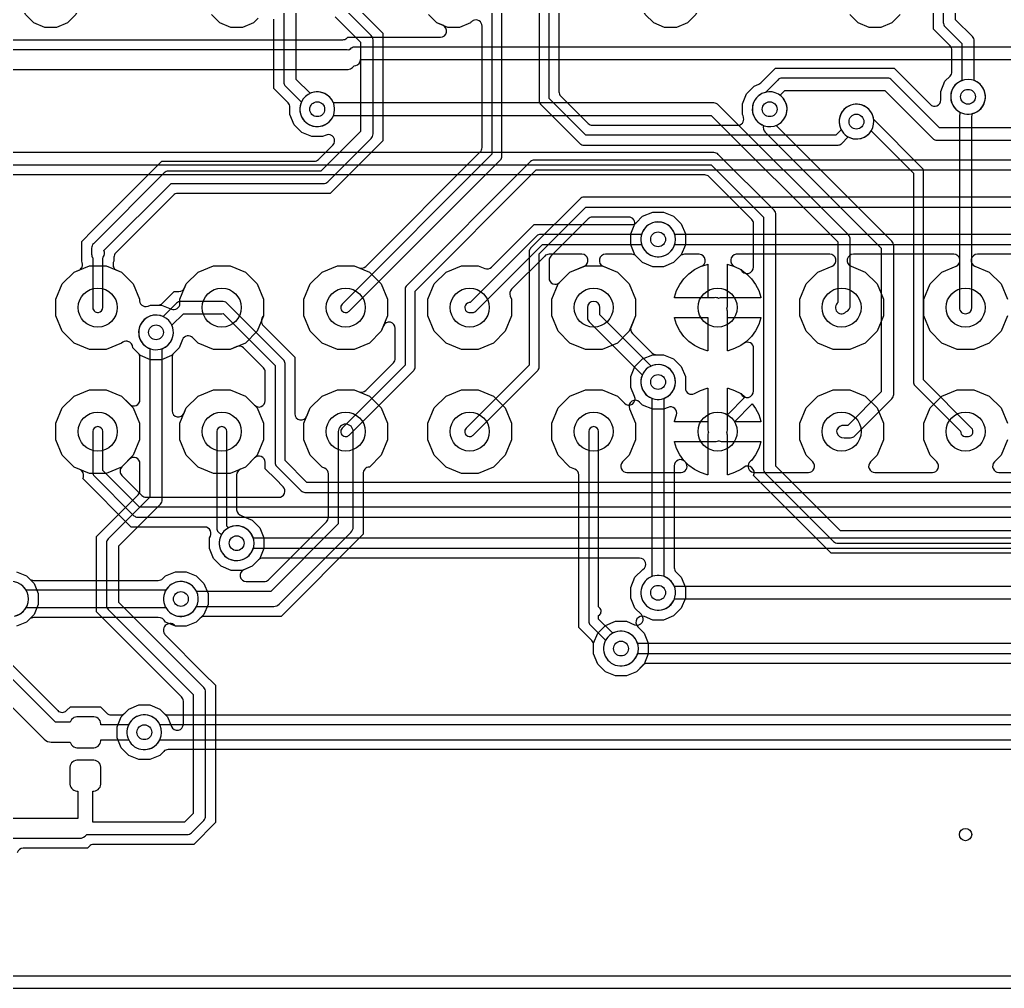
# Model space of a CAD drawing. Header units: millimetres. Extents: x -12.6 to 79.4, y -27 to 65.1.
# Drawn here: x 19.05 to 39.22, y -27.03 to -7.18 of the extents above; entities that cross this region are included whole.
import ezdxf

# ---------------------------------------------------------------- set-up
doc = ezdxf.new("R2010")
doc.units = ezdxf.units.MM

msp = doc.modelspace()

# ---------------------------------------------------------------- linework, layer by layer
at = {"layer": '16_copper'}
for points in [[(57.373, -7.069, 0.581167), (56.896, -7.391), (40.005, -7.391, 0.198912), (39.933, -7.421), (39.607, -7.747), (25.908, -7.747, 0.198912), (25.818, -7.784), (25.794, -7.808, 0.080178), (25.73, -7.798), (7.272, -7.798)], [(7.188, -8.204), (25.73, -8.204, 0.240689), (25.906, -8.128), (25.934, -8.125, 0.355417), (26.035, -8.001), (39.497, -8.001), (39.497, -15.113, 0.198912), (39.534, -15.203), (40.042, -15.711, 0.198912), (40.132, -15.748), (40.97, -15.748, 1), (40.97, -15.494), (40.185, -15.494), (39.751, -15.06), (39.751, -7.891), (40.047, -7.595), (56.988, -7.595), (57.008, -7.615), (57.042, -7.641, 1), (57.41, -7.091)], [(7.409, -7.595), (25.668, -7.595), (25.673, -7.594, 0.157064), (25.746, -7.567), (25.752, -7.561, 0.04071), (25.771, -7.544), (27.671, -7.544, 0.820683), (27.719, -7.299), (27.595, -7.248), (27.521, -7.175, 0.198912)], [(20.104, -7.175), (20.03, -7.248), (19.806, -7.341), (19.564, -7.341), (19.34, -7.248), (19.266, -7.175, 0.198912)], [(23.914, -7.175), (23.84, -7.248), (23.616, -7.341), (23.374, -7.341), (23.15, -7.248), (23.076, -7.175, 0.198912)], [(16.51, -10.16), (33.221, -10.16), (34.29, -11.229), (34.29, -16.383, 0.198912), (34.327, -16.473), (35.724, -17.87, 0.198912), (35.814, -17.907), (42.164, -17.907), (42.169, -17.906, 0.187839), (42.254, -17.87), (43.6, -16.524, 0.198912), (43.637, -16.434), (43.637, -15.621, 1), (43.383, -15.621), (43.383, -16.381), (42.111, -17.653), (35.867, -17.653), (34.544, -16.33), (34.544, -11.176, 0.198912), (34.507, -11.086), (33.364, -9.943, 0.198912), (33.274, -9.906), (16.563, -9.906)], [(42.301, -18.11), (35.677, -18.11), (34.087, -16.52, 0.760661), (33.891, -16.351), (33.885, -16.355), (33.826, -16.398), (33.699, -16.462), (33.563, -16.507), (33.55, -16.509), (33.55, -15.694, 0.081224), (33.543, -15.654), (33.539, -15.641, 0.17163), (33.55, -15.548), (33.55, -14.733), (33.563, -14.735), (33.699, -14.78), (33.826, -14.844, 0.808975), (34.087, -14.785), (34.087, -13.917, 0.59432), (33.891, -13.811), (33.885, -13.815), (33.826, -13.858), (33.699, -13.922), (33.563, -13.967), (33.55, -13.969), (33.55, -13.154, 0.081224), (33.543, -13.114), (33.539, -13.101, 0.17163), (33.55, -13.008), (33.55, -12.193), (33.563, -12.195), (33.699, -12.24), (33.826, -12.304, 0.808979), (34.087, -12.245), (34.087, -11.365, 0.198912), (34.05, -11.276), (33.174, -10.4, 0.198912), (33.085, -10.363), (16.417, -10.363, 0.668179)], [(18.165, -19.673), (19.829, -21.337, 0.417418), (20.01, -21.337), (20.088, -21.26), (20.705, -21.26), (20.833, -21.388, 0.198912), (20.923, -21.425), (21.115, -21.425, 0.198912), (21.205, -21.388), (21.286, -21.307), (21.492, -21.222), (21.714, -21.222), (21.919, -21.307), (22.076, -21.464), (22.158, -21.662, 0.820683), (22.403, -21.613), (22.403, -21.144, 0.198912), (22.366, -21.055), (20.625, -19.314), (20.625, -17.77), (21.477, -16.918, 0.198912), (21.514, -16.829), (21.514, -16.276, 0.668179), (21.297, -16.186), (21.136, -16.348), (20.821, -16.478), (20.48, -16.478), (20.165, -16.348), (19.923, -16.107), (19.793, -15.792), (19.793, -15.45), (19.923, -15.135), (20.165, -14.894), (20.48, -14.764), (20.821, -14.764), (21.136, -14.894), (21.297, -15.056, 0.668179), (21.514, -14.966), (21.514, -14.102, 0.198912), (21.477, -14.012), (21.37, -13.906, 0.352747), (21.265, -13.773), (21.255, -13.771, 0.230656), (21.136, -13.808), (20.821, -13.938), (20.48, -13.938), (20.165, -13.808), (19.923, -13.567), (19.793, -13.252), (19.793, -12.91), (19.923, -12.595), (20.165, -12.354), (20.48, -12.224), (20.821, -12.224), (21.136, -12.354), (21.377, -12.595), (21.507, -12.91, 0.572804), (21.675, -13.053), (21.683, -13.051), (21.733, -13.03), (21.955, -13.03), (22.157, -13.114, 0.534518), (22.333, -12.997), (22.333, -12.91), (22.463, -12.595), (22.705, -12.354), (23.02, -12.224), (23.361, -12.224), (23.676, -12.354), (23.917, -12.595), (24.047, -12.91), (24.047, -13.252), (23.917, -13.567), (23.676, -13.808), (23.361, -13.938), (23.02, -13.938), (22.705, -13.808), (22.594, -13.697, 0.53452), (22.387, -13.738), (22.318, -13.906), (22.211, -14.012, 0.198912), (22.174, -14.102), (22.174, -15.195, 0.820683), (22.419, -15.244), (22.463, -15.135), (22.705, -14.894), (23.02, -14.764), (23.361, -14.764), (23.676, -14.894), (23.917, -15.135), (24.047, -15.45), (24.047, -15.792), (23.917, -16.107), (23.676, -16.348), (23.573, -16.39, 0.30335), (23.495, -16.507), (23.495, -17.221, 0.343335), (23.6, -17.346), (23.812, -17.433), (23.969, -17.59), (24.054, -17.796), (24.054, -18.018), (23.969, -18.224), (23.812, -18.381), (23.644, -18.45, 0.820683), (23.693, -18.694), (24.057, -18.694, 0.198912), (24.147, -18.657), (25.337, -17.467, 0.198912), (25.375, -17.377), (25.375, -16.486, 0.294994), (25.3, -16.371), (25.296, -16.369), (25.245, -16.348), (25.003, -16.107), (24.873, -15.792), (24.873, -15.45), (25.003, -15.135), (25.245, -14.894), (25.56, -14.764), (25.901, -14.764), (26.216, -14.894), (26.457, -15.135), (26.587, -15.45), (26.587, -15.792), (26.457, -16.107), (26.216, -16.348, 0.42049), (26.086, -16.486), (26.086, -17.724), (24.404, -19.406), (22.839, -19.406, 0.198912), (22.749, -19.443), (22.669, -19.524), (22.463, -19.609), (22.241, -19.609, 0.979673), (22.017, -19.767), (22.024, -19.779, 0.021369), (22.032, -19.787), (22.833, -20.588), (22.833, -20.588), (23.063, -20.818), (23.063, -23.632), (22.616, -24.079), (20.566, -24.079, 0.198912), (20.477, -24.116), (20.438, -24.155), (19.121, -24.155, 0.339457), (18.998, -24.25)], [(15.898, -23.952), (20.269, -23.952, 0.227443), (20.427, -23.876), (22.479, -23.876, 0.198912), (22.569, -23.839), (22.823, -23.585, 0.198912), (22.86, -23.495), (22.86, -20.955, 0.198912), (22.823, -20.865), (21.082, -19.124), (21.082, -17.96), (21.934, -17.108, 0.198912), (21.971, -17.018), (21.971, -13.921, 0.981272), (21.729, -13.252), (21.686, -13.269, 0.654591), (21.717, -13.921), (21.717, -16.965), (20.865, -17.817, 0.198912), (20.828, -17.907), (20.828, -19.177, 0.198912), (20.865, -19.267), (22.606, -21.008), (22.606, -23.442), (22.426, -23.622), (20.549, -23.622), (20.549, -22.987), (20.571, -22.987), (20.601, -22.981), (20.63, -22.969), (20.656, -22.952), (20.678, -22.929), (20.696, -22.903), (20.708, -22.875), (20.714, -22.844), (20.714, -22.495), (20.708, -22.464), (20.696, -22.436), (20.678, -22.41), (20.656, -22.387), (20.63, -22.37), (20.601, -22.358), (20.571, -22.352), (20.222, -22.352), (20.191, -22.358), (20.162, -22.37), (20.136, -22.387), (20.114, -22.41), (20.097, -22.436), (20.085, -22.464), (20.079, -22.495), (20.079, -22.844), (20.085, -22.875), (20.097, -22.903), (20.114, -22.929), (20.136, -22.952), (20.162, -22.969), (20.191, -22.981), (20.222, -22.987), (20.244, -22.987), (20.244, -23.546), (15.898, -23.546, 0.542883)], [(18.942, -19.4, 1), (18.803, -18.7)], [(17.645, -20.015), (19.554, -21.924, 0.198912), (19.698, -21.984), (20.084, -21.984), (20.085, -21.986), (20.097, -22.014), (20.114, -22.04), (20.136, -22.063), (20.162, -22.08), (20.191, -22.092), (20.222, -22.098), (20.571, -22.098), (20.601, -22.092), (20.63, -22.08), (20.656, -22.063), (20.678, -22.04), (20.696, -22.014), (20.708, -21.986), (20.714, -21.955), (20.714, -21.933), (21.281, -21.933), (21.283, -21.938), (21.306, -21.978), (21.335, -22.015), (21.368, -22.048), (21.405, -22.077), (21.445, -22.1), (21.488, -22.118), (21.533, -22.13), (21.579, -22.136), (21.626, -22.136), (21.672, -22.13, 1), (21.533, -21.431), (21.488, -21.443, 0.203027), (21.281, -21.628), (20.714, -21.628), (20.714, -21.606), (20.708, -21.575), (20.696, -21.547), (20.678, -21.521), (20.656, -21.498), (20.63, -21.481), (20.601, -21.469), (20.571, -21.463), (20.222, -21.463), (20.191, -21.469), (20.162, -21.481), (20.136, -21.498), (20.114, -21.521), (20.097, -21.547), (20.085, -21.575), (20.084, -21.577), (19.782, -21.577), (17.873, -19.668, 0.198912)], [(17.704, -26.772), (48.918, -26.772, 0.085977)]]:
    msp.add_lwpolyline(points, format="xyb", dxfattribs=at)
for points in [[(38.456, -13.205, 0.355417), (38.557, -13.081), (38.557, -9.202), (38.568, -9.108, 0.974469), (38.411, -8.413), (38.366, -8.426, 0.659592), (38.316, -9.078), (38.304, -9.18, 0.029283), (38.303, -9.195), (38.303, -13.081), (38.306, -13.109), (38.316, -13.136), (38.33, -13.159), (38.35, -13.18), (38.374, -13.195), (38.4, -13.204), (38.428, -13.208)], [(35.929, -13.202), (35.954, -13.191), (35.98, -13.171, 0.337004), (36.068, -13.03), (36.068, -11.684, 0.198912), (36.031, -11.594), (33.364, -8.927, 0.198912), (33.274, -8.89), (25.478, -8.89, 0.981272), (24.809, -9.132), (24.826, -9.175, 0.654591), (25.478, -9.144), (33.221, -9.144), (35.814, -11.737), (35.814, -12.978), (35.8, -12.991), (35.783, -13.013), (35.771, -13.038), (35.764, -13.066), (35.764, -13.094), (35.77, -13.121), (35.782, -13.147), (35.799, -13.169), (35.821, -13.187), (35.846, -13.2), (35.873, -13.207), (35.901, -13.208)], [(36.073, -15.747, 0.187839), (36.158, -15.711), (36.92, -14.949, 0.198912), (36.957, -14.859), (36.957, -11.811, 0.198912), (36.92, -11.721), (34.547, -9.348), (34.575, -9.337, 1), (34.259, -8.697), (34.219, -8.721, 0.577351), (34.259, -9.337), (34.29, -9.349, 0.29613), (34.327, -9.488), (36.703, -11.864), (36.703, -14.806), (36.015, -15.494), (35.941, -15.494, 0.351045), (35.794, -15.588), (35.789, -15.613), (35.79, -15.638, 0.382049), (35.941, -15.748), (36.068, -15.748)], [(38.491, -15.721, 0.631367), (38.553, -15.549), (37.567, -14.563), (37.567, -10.287, 0.198912), (37.537, -10.215), (36.548, -9.226), (36.545, -9.201), (36.532, -9.156, 1), (35.858, -9.386), (35.875, -9.429, 0.585589), (36.496, -9.461), (37.363, -10.329), (37.363, -14.605, 0.198912), (37.393, -14.677), (38.329, -15.613, 0.320782), (38.39, -15.714), (38.414, -15.721), (38.43, -15.723), (38.481, -15.723)], [(28.1, -13.938), (27.785, -13.808), (27.543, -13.567), (27.413, -13.252), (27.413, -12.91), (27.543, -12.595), (27.785, -12.354), (28.1, -12.224), (28.441, -12.224), (28.579, -12.281, 0.303353), (28.717, -12.254), (29.592, -11.379), (31.593, -11.379, 0.198912), (31.683, -11.342), (31.814, -11.21), (32.02, -11.125), (32.242, -11.125), (32.448, -11.21), (32.605, -11.367), (32.69, -11.573), (32.69, -11.795), (32.605, -12.001), (32.448, -12.158), (32.242, -12.243), (32.02, -12.243), (31.814, -12.158), (31.683, -12.026, 0.198912), (31.593, -11.989), (31.052, -11.989, 0.820683), (31.003, -12.233), (31.296, -12.354), (31.537, -12.595), (31.667, -12.91), (31.667, -13.252), (31.537, -13.567), (31.296, -13.808), (30.981, -13.938), (30.64, -13.938), (30.325, -13.808), (30.083, -13.567), (29.953, -13.252), (29.953, -12.91), (30.083, -12.595), (30.325, -12.354), (30.617, -12.233, 0.820683), (30.569, -11.989), (29.897, -11.989, 0.198912), (29.807, -12.026), (29.127, -12.706, 0.303353), (29.1, -12.844), (29.127, -12.91), (29.127, -13.252), (28.997, -13.567), (28.756, -13.808), (28.441, -13.938)], [(28.327, -13.182, 0.182645), (28.393, -13.153), (29.76, -11.786), (31.79, -11.786, 0.954409), (32.481, -11.614), (32.468, -11.569, 0.730917), (31.79, -11.582), (29.718, -11.582, 0.198912), (29.646, -11.612), (28.279, -12.979, 0.065845), (28.245, -12.983), (28.222, -12.992, 0.624737), (28.23, -13.174), (28.254, -13.181), (28.27, -13.183), (28.321, -13.183)], [(31.258, -20.625), (31.052, -20.54), (30.895, -20.383), (30.81, -20.177), (30.81, -19.991, 0.198912), (30.773, -19.901), (30.505, -19.633), (30.505, -16.507, 0.30335), (30.427, -16.39), (30.325, -16.348), (30.083, -16.107), (29.953, -15.792), (29.953, -15.45), (30.083, -15.135), (30.325, -14.894), (30.64, -14.764), (30.981, -14.764), (31.296, -14.894), (31.442, -15.041, 0.820688), (31.649, -14.902), (31.572, -14.716), (31.572, -14.494), (31.657, -14.288), (31.814, -14.131), (32.02, -14.046), (32.242, -14.046), (32.448, -14.131), (32.605, -14.288), (32.69, -14.494), (32.69, -14.731, 0.560028), (32.874, -14.844), (33.002, -14.78), (33.138, -14.735), (33.15, -14.733), (33.15, -15.548, 0.168289), (33.163, -15.638), (33.159, -15.65, 0.089791), (33.15, -15.694), (33.15, -16.509), (33.138, -16.507), (33.002, -16.462), (32.874, -16.398), (32.759, -16.314), (32.678, -16.233, 0.668185), (32.461, -16.323), (32.461, -18.41, 0.198912), (32.498, -18.5), (32.605, -18.606), (32.69, -18.812), (32.69, -19.034), (32.605, -19.24), (32.448, -19.397), (32.242, -19.482), (32.02, -19.482), (31.85, -19.412, 0.820688), (31.712, -19.619), (31.843, -19.749), (31.928, -19.955), (31.928, -20.177), (31.843, -20.383), (31.686, -20.54), (31.48, -20.625)], [(32.201, -19.273, 0.752417), (32.258, -18.591), (32.258, -14.937, 0.981272), (32.016, -14.268), (31.973, -14.285, 0.654591), (32.004, -14.937), (32.004, -18.591), (31.973, -18.603), (31.933, -18.627), (31.896, -18.655), (31.863, -18.688), (31.835, -18.725), (31.811, -18.765), (31.794, -18.808), (31.781, -18.853), (31.775, -18.9), (31.775, -18.946), (31.781, -18.993), (31.794, -19.038), (31.811, -19.081), (31.835, -19.121), (31.863, -19.158), (31.896, -19.191), (31.933, -19.219), (31.973, -19.243), (32.016, -19.26), (32.061, -19.273), (32.108, -19.279), (32.154, -19.279)], [(22.422, -19.4, 0.237342), (22.674, -19.202), (24.257, -19.202, 0.198912), (24.365, -19.158), (25.838, -17.685, 0.198912), (25.883, -17.577), (25.883, -15.621, 1), (25.578, -15.621), (25.578, -17.514), (24.194, -18.898), (22.674, -18.898), (22.672, -18.892), (22.648, -18.852), (22.62, -18.815), (22.587, -18.782), (22.55, -18.754), (22.51, -18.73), (22.467, -18.713), (22.422, -18.7), (22.375, -18.694), (22.329, -18.694), (22.282, -18.7), (22.237, -18.713), (22.194, -18.73), (22.154, -18.754), (22.117, -18.782), (22.084, -18.815), (22.056, -18.852), (22.032, -18.892), (22.015, -18.935), (22.002, -18.98), (21.996, -19.027), (21.996, -19.073), (22.002, -19.12), (22.015, -19.165), (22.032, -19.208), (22.056, -19.248), (22.084, -19.285), (22.117, -19.318), (22.154, -19.346), (22.194, -19.37), (22.237, -19.387), (22.282, -19.4), (22.329, -19.406), (22.375, -19.406)], [(23.565, -18.257, 1), (23.425, -17.557), (23.38, -17.57, 0.042154), (23.326, -17.594), (23.292, -17.56), (23.292, -15.621, 1), (23.089, -15.621), (23.089, -17.602, 0.198912), (23.118, -17.674), (23.182, -17.738), (23.175, -17.749), (23.158, -17.792), (23.145, -17.837), (23.139, -17.884), (23.139, -17.93), (23.145, -17.977), (23.158, -18.022), (23.175, -18.065), (23.199, -18.105), (23.227, -18.142), (23.26, -18.175), (23.297, -18.203), (23.337, -18.227), (23.38, -18.244), (23.425, -18.257), (23.472, -18.263), (23.518, -18.263)], [(31.439, -20.416, 1), (31.299, -19.716), (31.254, -19.729, 0.042154), (31.2, -19.753), (30.912, -19.465), (30.912, -19.391, 0.442243), (30.944, -19.245), (30.933, -19.232), (30.912, -19.211), (30.912, -15.621, 1), (30.709, -15.621), (30.709, -19.507, 0.198912), (30.738, -19.579), (31.056, -19.897), (31.049, -19.908), (31.032, -19.951), (31.019, -19.996), (31.013, -20.043), (31.013, -20.089), (31.019, -20.136), (31.032, -20.181), (31.049, -20.224), (31.073, -20.264), (31.101, -20.301), (31.134, -20.334), (31.171, -20.362), (31.211, -20.386), (31.254, -20.403), (31.299, -20.416), (31.346, -20.422), (31.392, -20.422)]]:
    msp.add_lwpolyline(points, format="xyb", close=True, dxfattribs=at)
for points in [[(25.56, -13.938), (25.245, -13.808), (25.003, -13.567), (24.873, -13.252), (24.873, -12.91), (25.003, -12.595), (25.245, -12.354), (25.56, -12.224), (25.901, -12.224), (26.216, -12.354), (26.457, -12.595), (26.587, -12.91), (26.587, -13.252), (26.457, -13.567), (26.216, -13.808), (25.901, -13.938)], [(32.463, -12.881), (32.465, -12.868), (32.509, -12.732), (32.574, -12.605), (32.658, -12.489), (32.759, -12.388), (32.874, -12.304), (33.002, -12.24), (33.138, -12.195), (33.15, -12.193), (33.15, -12.881)], [(33.138, -13.967), (33.002, -13.922), (32.874, -13.858), (32.759, -13.774), (32.658, -13.673), (32.574, -13.557), (32.509, -13.43), (32.465, -13.294), (32.463, -13.281), (33.15, -13.281), (33.15, -13.969)], [(28.1, -16.478), (27.785, -16.348), (27.543, -16.107), (27.413, -15.792), (27.413, -15.45), (27.543, -15.135), (27.785, -14.894), (28.1, -14.764), (28.441, -14.764), (28.756, -14.894), (28.997, -15.135), (29.127, -15.45), (29.127, -15.792), (28.997, -16.107), (28.756, -16.348), (28.441, -16.478)]]:
    msp.add_lwpolyline(points, close=True, dxfattribs=at)
msp.add_lwpolyline([(18.983, -18.491), (19.189, -18.576), (19.346, -18.733), (19.431, -18.939), (19.431, -19.161), (19.346, -19.367), (19.189, -19.524), (18.983, -19.609)], dxfattribs=at)
at = {"layer": '1_copper'}
for points in [[(24.46, 21.412), (24.46, -8.458, 0.198912), (24.497, -8.548), (24.821, -8.872), (24.809, -8.902), (24.796, -8.947), (24.79, -8.994), (24.79, -9.04), (24.796, -9.087), (24.809, -9.132), (24.826, -9.175), (24.85, -9.215), (24.878, -9.252), (24.911, -9.285), (24.948, -9.313), (24.988, -9.337), (25.031, -9.354), (25.076, -9.367), (25.123, -9.373), (25.169, -9.373), (25.216, -9.367, 1), (25.076, -8.667), (25.031, -8.68), (25.001, -8.692), (24.714, -8.406), (24.714, 21.412, 0.666667)], [(37.973, 20.115), (37.973, -7.239, 0.198912), (38.01, -7.329), (38.354, -7.673), (38.354, -8.431), (38.323, -8.443), (38.283, -8.467), (38.246, -8.495), (38.213, -8.528), (38.185, -8.565), (38.161, -8.605), (38.144, -8.648), (38.131, -8.693), (38.125, -8.74), (38.125, -8.786), (38.131, -8.833), (38.144, -8.878), (38.161, -8.921), (38.185, -8.961), (38.213, -8.998), (38.246, -9.031), (38.283, -9.059), (38.323, -9.083), (38.366, -9.1), (38.411, -9.113), (38.458, -9.119), (38.504, -9.119), (38.551, -9.113, 0.752417), (38.608, -8.431), (38.608, -7.62, 0.198912), (38.571, -7.53), (38.227, -7.186), (38.227, 20.115, 0.981272)], [(30.099, -6.367), (30.099, -8.66, 0.198912), (30.136, -8.75), (30.696, -9.31, 0.198912), (30.786, -9.347), (33.759, -9.347, 0.475561), (33.883, -9.194), (33.878, -9.179, 0.092826), (33.858, -9.128), (33.858, -8.906), (33.943, -8.7), (34.1, -8.543), (34.195, -8.504, 0.098492), (34.237, -8.476), (34.534, -8.179), (36.967, -8.179), (37.197, -8.409), (37.705, -8.917, 0.668179), (37.922, -8.828), (37.922, -8.652), (38.007, -8.446), (38.114, -8.34, 0.198917), (38.151, -8.25), (38.151, -7.809, 0.198912), (38.114, -7.72), (37.77, -7.376), (37.77, -5.192, 0.534518)], [(25.513, -7.126), (26.035, -7.647), (26.035, -9.472), (25.22, -10.287), (22.098, -10.287, 0.198912), (22.008, -10.324), (20.56, -11.772, 0.198912), (20.523, -11.862), (20.523, -11.989, 0.161412), (20.549, -12.064), (20.549, -13.081), (20.552, -13.106), (20.561, -13.129), (20.575, -13.15), (20.595, -13.166), (20.617, -13.177), (20.642, -13.182), (20.667, -13.181, 0.366248), (20.752, -13.081), (20.752, -12.064), (20.763, -12.047, 0.257486), (20.777, -11.914), (22.151, -10.541), (25.273, -10.541, 0.198912), (25.363, -10.504), (26.252, -9.615, 0.198912), (26.289, -9.525), (26.289, -7.595, 0.198912), (26.252, -7.505), (25.705, -6.958)], [(25.945, -6.911), (26.492, -7.458), (26.492, -9.662), (25.41, -10.744), (22.287, -10.744, 0.198912), (22.198, -10.781), (21.018, -11.961, 0.198912), (20.98, -12.051), (20.98, -12.131, 0.461877), (21.04, -12.315), (21.136, -12.354), (21.377, -12.595), (21.507, -12.91, 0.572804), (21.675, -13.053), (21.683, -13.051), (21.733, -13.03), (21.883, -13.03, 0.198912), (21.973, -12.993), (22.215, -12.751), (22.314, -12.751, 0.30335), (22.432, -12.672), (22.463, -12.595), (22.705, -12.354), (23.02, -12.224), (23.361, -12.224), (23.676, -12.354), (23.917, -12.595), (24.047, -12.91), (24.047, -13.252, 0.450589), (24.047, -13.456), (24.689, -14.098), (24.689, -15.257, 0.820683), (24.933, -15.305), (25.003, -15.135), (25.245, -14.894), (25.56, -14.764), (25.901, -14.764), (26.003, -14.806, 0.303346), (26.141, -14.779), (26.709, -14.211, 0.198912), (26.746, -14.121), (26.746, -13.507, 0.820683), (26.502, -13.458), (26.457, -13.567), (26.216, -13.808), (25.901, -13.938), (25.56, -13.938), (25.245, -13.808), (25.003, -13.567), (24.873, -13.252), (24.873, -12.91), (25.003, -12.595), (25.245, -12.354), (25.56, -12.224), (25.901, -12.224), (26.003, -12.266, 0.303344), (26.141, -12.239), (28.487, -9.893, 0.198912), (28.524, -9.803), (28.524, -7.316, 0.562295), (28.339, -7.203), (28.333, -7.206, 0.107644), (28.285, -7.248), (28.061, -7.341), (27.819, -7.341), (27.595, -7.248), (27.423, -7.076)], [(49.919, -20.371), (31.907, -20.371, 0.198912), (31.817, -20.408), (31.686, -20.54), (31.48, -20.625), (31.258, -20.625), (31.052, -20.54), (30.895, -20.383), (30.81, -20.177), (30.81, -19.955), (30.895, -19.749), (31.052, -19.592), (31.258, -19.507), (31.48, -19.507), (31.65, -19.577, 0.820678), (31.788, -19.37), (31.657, -19.24), (31.572, -19.034), (31.572, -18.812), (31.657, -18.606), (31.82, -18.444, 0.742313), (31.749, -18.212), (24.033, -18.212, 0.198912), (23.943, -18.249), (23.812, -18.381), (23.606, -18.466), (23.384, -18.466), (23.178, -18.381), (23.021, -18.224), (22.936, -18.018), (22.936, -17.796, 0.654508), (22.837, -17.577), (21.337, -17.577), (20.345, -16.585, 0.461344), (20.267, -16.39), (20.165, -16.348), (19.923, -16.107), (19.793, -15.792), (19.793, -15.45), (19.923, -15.135), (20.165, -14.894), (20.48, -14.764), (20.821, -14.764), (21.136, -14.894), (21.377, -15.135), (21.507, -15.45), (21.507, -15.792), (21.377, -16.107), (21.143, -16.341, 0.414214), (21.143, -16.521), (21.552, -16.93, 0.198912), (21.642, -16.967), (24.358, -16.967, 0.668179), (24.447, -16.75), (24.295, -16.598), (24.079, -16.382), (24.079, -16.251, 0.668179), (23.862, -16.161), (23.676, -16.348), (23.361, -16.478), (23.02, -16.478), (22.705, -16.348), (22.463, -16.107), (22.333, -15.792), (22.333, -15.45), (22.463, -15.135), (22.705, -14.894), (23.02, -14.764), (23.361, -14.764), (23.676, -14.894), (23.862, -15.081, 0.668179), (24.079, -14.991), (24.079, -14.403, 0.198912), (24.042, -14.313), (23.637, -13.908, 0.303353), (23.499, -13.881), (23.361, -13.938), (23.02, -13.938), (22.705, -13.808), (22.594, -13.697, 0.53452), (22.387, -13.738), (22.318, -13.906), (22.161, -14.063), (21.955, -14.148), (21.733, -14.148), (21.527, -14.063), (21.37, -13.906, 0.352747), (21.265, -13.773), (21.255, -13.771, 0.230656), (21.136, -13.808), (20.821, -13.938), (20.48, -13.938), (20.165, -13.808), (19.923, -13.567), (19.793, -13.252), (19.793, -12.91), (19.923, -12.595), (20.165, -12.354), (20.261, -12.315, 0.168022), (20.323, -12.259), (20.327, -12.25, 0.216351), (20.32, -12.131), (20.32, -11.725), (20.551, -11.494), (20.551, -11.494), (21.731, -10.314), (21.731, -10.314), (21.961, -10.084), (25.084, -10.084, 0.198912), (25.173, -10.047), (25.466, -9.754, 0.820688), (25.328, -9.546), (25.257, -9.576), (25.035, -9.576), (24.829, -9.491), (24.672, -9.334), (24.587, -9.128), (24.587, -8.978, 0.198912), (24.55, -8.888), (24.257, -8.595), (24.257, -7.198), (24.256, -7.187), (24.255, -7.176, 0.359334)], [(41.808, -9.398), (37.899, -9.398), (36.92, -8.419, 0.198912), (36.83, -8.382), (34.671, -8.382, 0.198912), (34.581, -8.419), (34.328, -8.673), (34.302, -8.68), (34.259, -8.697, 1), (34.575, -9.337), (34.615, -9.313, 0.519214), (34.629, -8.731), (34.724, -8.636), (36.777, -8.636), (37.756, -9.615, 0.198912), (37.846, -9.652), (41.808, -9.652)], [(57.438, -10.058), (29.591, -10.058, 0.198912), (29.519, -10.088), (26.979, -12.628, 0.198912), (26.949, -12.7), (26.949, -14.258), (25.658, -15.549), (25.643, -15.569), (25.633, -15.592), (25.629, -15.617), (25.631, -15.642), (25.639, -15.666), (25.653, -15.687), (25.671, -15.704), (25.693, -15.716), (25.718, -15.722), (25.743, -15.722, 0.166453), (25.802, -15.693), (27.123, -14.372, 0.198912), (27.153, -14.3), (27.153, -12.742), (29.633, -10.262), (57.48, -10.262, 0.198912)], [(56.301, -10.82), (30.607, -10.82, 0.198912), (30.535, -10.85), (29.519, -11.866, 0.198912), (29.489, -11.938), (29.489, -14.258), (28.198, -15.549), (28.183, -15.569), (28.173, -15.592), (28.169, -15.617), (28.171, -15.642), (28.179, -15.666), (28.193, -15.687), (28.211, -15.704), (28.233, -15.716), (28.258, -15.722), (28.283, -15.722, 0.166453), (28.342, -15.693), (29.663, -14.372, 0.198912), (29.693, -14.3), (29.693, -11.98), (30.649, -11.024), (56.301, -11.024, 0.954409)], [(39.287, -13.252), (39.157, -13.567), (38.916, -13.808), (38.601, -13.938), (38.26, -13.938), (37.945, -13.808), (37.703, -13.567), (37.573, -13.252), (37.573, -12.91), (37.703, -12.595), (37.945, -12.354), (38.237, -12.233, 0.820683), (38.189, -11.989), (36.132, -11.989, 0.820683), (36.083, -12.233), (36.376, -12.354), (36.617, -12.595), (36.747, -12.91), (36.747, -13.252), (36.617, -13.567), (36.376, -13.808), (36.061, -13.938), (35.72, -13.938), (35.405, -13.808), (35.163, -13.567), (35.033, -13.252), (35.033, -12.91), (35.163, -12.595), (35.405, -12.354), (35.697, -12.233, 0.820683), (35.649, -11.989), (33.729, -11.989, 0.764253), (33.699, -12.24), (33.826, -12.304), (33.942, -12.388), (34.043, -12.489), (34.127, -12.605), (34.192, -12.732), (34.236, -12.868), (34.238, -12.881), (33.423, -12.881, 0.081224), (33.383, -12.888), (33.371, -12.892, 0.17163), (33.277, -12.881), (32.463, -12.881), (32.465, -12.868), (32.509, -12.732), (32.574, -12.605), (32.658, -12.489), (32.759, -12.388), (32.874, -12.304), (33.002, -12.24, 0.886984), (32.971, -11.989), (32.669, -11.989, 0.198912), (32.579, -12.026), (32.448, -12.158), (32.242, -12.243), (32.02, -12.243), (31.814, -12.158), (31.657, -12.001), (31.572, -11.795), (31.572, -11.573), (31.643, -11.402, 0.534518), (31.525, -11.227), (30.786, -11.227, 0.198912), (30.696, -11.264), (29.933, -12.027, 0.198912), (29.896, -12.117), (29.896, -12.477, 0.668179), (30.113, -12.566), (30.325, -12.354), (30.64, -12.224), (30.981, -12.224), (31.296, -12.354), (31.537, -12.595), (31.667, -12.91), (31.667, -13.252), (31.576, -13.472, 0.303346), (31.604, -13.611), (32.002, -14.009, 0.198912), (32.092, -14.046), (32.242, -14.046), (32.448, -14.131), (32.605, -14.288), (32.69, -14.494), (32.69, -14.731, 0.560028), (32.874, -14.844), (33.002, -14.78), (33.138, -14.735), (33.15, -14.733), (33.15, -15.421), (32.463, -15.421), (32.465, -15.408), (32.506, -15.281, 0.640154), (32.336, -15.125), (32.242, -15.164), (32.02, -15.164), (31.814, -15.079), (31.752, -15.016, 0.820685), (31.545, -15.155), (31.667, -15.45), (31.667, -15.792), (31.537, -16.107), (31.401, -16.242, 0.668179), (31.491, -16.459), (32.598, -16.459), (32.604, -16.458, 0.529021), (32.713, -16.28), (32.71, -16.274, 0.142342), (32.658, -16.213), (32.574, -16.097), (32.509, -15.97), (32.465, -15.834), (32.463, -15.821), (33.277, -15.821, 0.168289), (33.367, -15.808), (33.379, -15.812, 0.089791), (33.423, -15.821), (34.238, -15.821), (34.236, -15.834), (34.192, -15.97), (34.127, -16.097), (34.043, -16.213, 0.145486), (33.989, -16.276), (33.986, -16.283, 0.537281), (34.103, -16.459), (35.21, -16.459, 0.668179), (35.299, -16.242), (35.163, -16.107), (35.033, -15.792), (35.033, -15.45), (35.163, -15.135), (35.405, -14.894), (35.72, -14.764), (36.061, -14.764), (36.376, -14.894), (36.617, -15.135), (36.747, -15.45), (36.747, -15.792), (36.617, -16.107), (36.481, -16.242, 0.668179), (36.571, -16.459), (37.75, -16.459, 0.668179), (37.839, -16.242), (37.703, -16.107), (37.573, -15.792), (37.573, -15.45), (37.703, -15.135), (37.945, -14.894), (38.26, -14.764), (38.601, -14.764), (38.916, -14.894), (39.157, -15.135), (39.287, -15.45)], [(55.285, -11.582), (32.472, -11.582), (32.468, -11.569), (32.451, -11.526), (32.427, -11.486), (32.399, -11.449), (32.366, -11.416), (32.329, -11.388), (32.289, -11.364), (32.246, -11.347), (32.201, -11.334), (32.154, -11.328), (32.108, -11.328), (32.061, -11.334), (32.016, -11.347), (31.973, -11.364), (31.933, -11.388), (31.896, -11.416), (31.863, -11.449), (31.835, -11.486), (31.811, -11.526), (31.794, -11.569), (31.781, -11.614), (31.775, -11.661), (31.775, -11.707), (31.781, -11.754), (31.794, -11.799), (31.811, -11.842), (31.835, -11.882), (31.863, -11.919), (31.896, -11.952), (31.933, -11.98), (31.973, -12.004), (32.016, -12.021), (32.061, -12.034), (32.108, -12.04), (32.154, -12.04), (32.201, -12.034, 0.278054), (32.472, -11.786), (55.285, -11.786, 0.954409)], [(40.729, -11.989), (38.672, -11.989, 0.820683), (38.623, -12.233), (38.916, -12.354), (39.157, -12.595), (39.287, -12.91)], [(61.824, -12.404), (55.533, -18.694), (55.033, -18.694), (54.174, -17.835, 0.198912), (54.102, -17.805), (23.836, -17.805, 0.954409), (23.145, -17.977), (23.158, -18.022, 0.730917), (23.836, -18.009), (54.06, -18.009), (54.919, -18.868, 0.198912), (54.991, -18.898), (55.575, -18.898), (55.582, -18.897, 0.182645), (55.647, -18.868), (61.997, -12.518, 0.198912)], [(54.517, -16.662), (24.934, -16.662), (24.486, -16.214), (24.486, -14.224, 0.198912), (24.456, -14.152), (23.313, -13.009, 0.238309), (23.222, -12.958), (23.19, -12.954), (22.352, -12.954, 0.198912), (22.262, -12.991), (21.989, -13.264, 0.981268), (21.686, -13.909), (21.729, -13.926, 0.65459), (22.169, -13.444), (22.405, -13.208), (23.19, -13.208), (23.218, -13.205), (23.22, -13.204), (24.282, -14.266), (24.282, -16.256, 0.198912), (24.312, -16.328), (24.82, -16.836, 0.198912), (24.892, -16.866), (54.559, -16.866)], [(54.686, -17.17), (21.505, -17.17), (20.752, -16.417), (20.752, -15.621, 1), (20.549, -15.621), (20.549, -16.459, 0.198912), (20.578, -16.531), (21.391, -17.344, 0.198912), (21.463, -17.374), (54.618, -17.374)], [(39.287, -15.792), (39.157, -16.107), (39.021, -16.242, 0.668179), (39.111, -16.459), (40.29, -16.459, 0.668179)], [(18.983, -18.491), (19.189, -18.576), (19.244, -18.632, 0.198912), (19.334, -18.669), (21.89, -18.669, 0.198912), (21.98, -18.632), (22.035, -18.576), (22.241, -18.491), (22.463, -18.491), (22.669, -18.576), (22.826, -18.733), (22.911, -18.939), (22.911, -19.161), (22.826, -19.367), (22.669, -19.524), (22.463, -19.609), (22.241, -19.609), (22.035, -19.524, 0.347908), (21.89, -19.431), (19.334, -19.431, 0.198912), (19.244, -19.468), (19.189, -19.524), (18.983, -19.609)], [(18.942, -19.4, 0.21598), (19.18, -19.228), (22.044, -19.228, 0.9678), (22.672, -18.892), (22.648, -18.852, 0.555737), (22.044, -18.872), (19.18, -18.872), (19.169, -18.852), (19.14, -18.815), (19.107, -18.782), (19.07, -18.754), (19.03, -18.73)], [(50.976, -18.796), (32.463, -18.796), (32.451, -18.765), (32.427, -18.725), (32.399, -18.688), (32.366, -18.655), (32.329, -18.627), (32.289, -18.603), (32.246, -18.586), (32.201, -18.573), (32.154, -18.567), (32.108, -18.567), (32.061, -18.573), (32.016, -18.586), (31.973, -18.603), (31.933, -18.627), (31.896, -18.655), (31.863, -18.688), (31.835, -18.725), (31.811, -18.765), (31.794, -18.808), (31.781, -18.853), (31.775, -18.9), (31.775, -18.946), (31.781, -18.993), (31.794, -19.038), (31.811, -19.081), (31.835, -19.121), (31.863, -19.158), (31.896, -19.191), (31.933, -19.219), (31.973, -19.243), (32.016, -19.26), (32.061, -19.273), (32.108, -19.279), (32.154, -19.279), (32.201, -19.273, 0.257844), (32.463, -19.05), (51.181, -19.05, 0.201564)], [(51.266, -19.964), (31.71, -19.964), (31.706, -19.951), (31.689, -19.908), (31.665, -19.868), (31.637, -19.831), (31.604, -19.798), (31.567, -19.77), (31.527, -19.746), (31.484, -19.729), (31.439, -19.716), (31.392, -19.71), (31.346, -19.71), (31.299, -19.716), (31.254, -19.729), (31.211, -19.746), (31.171, -19.77), (31.134, -19.798), (31.101, -19.831), (31.073, -19.868), (31.049, -19.908), (31.032, -19.951), (31.019, -19.996), (31.013, -20.043), (31.013, -20.089), (31.019, -20.136), (31.032, -20.181), (31.049, -20.224), (31.073, -20.264), (31.101, -20.301), (31.134, -20.334), (31.171, -20.362), (31.211, -20.386), (31.254, -20.403), (31.299, -20.416), (31.346, -20.422), (31.392, -20.422), (31.439, -20.416, 0.278054), (31.71, -20.168), (51.308, -20.168, 0.198912)], [(44.229, -22.136), (22.09, -22.136, 0.198912), (22, -22.173), (21.919, -22.254), (21.714, -22.339), (21.492, -22.339), (21.286, -22.254), (21.129, -22.097), (21.044, -21.892), (21.044, -21.669), (21.129, -21.464), (21.286, -21.307), (21.492, -21.222), (21.714, -21.222), (21.919, -21.307), (22, -21.388, 0.198912), (22.09, -21.425), (44.229, -21.425, 0.198912)], [(44.395, -21.628), (21.924, -21.628), (21.922, -21.623), (21.899, -21.583), (21.871, -21.546), (21.838, -21.513), (21.801, -21.484), (21.76, -21.461), (21.717, -21.443), (21.672, -21.431), (21.626, -21.425), (21.579, -21.425), (21.533, -21.431), (21.488, -21.443), (21.445, -21.461), (21.405, -21.484), (21.368, -21.513), (21.335, -21.546), (21.306, -21.583), (21.283, -21.623), (21.265, -21.666), (21.253, -21.711), (21.247, -21.757), (21.247, -21.804), (21.253, -21.85), (21.265, -21.895), (21.283, -21.938), (21.306, -21.978), (21.335, -22.015), (21.368, -22.048), (21.405, -22.077), (21.445, -22.1), (21.488, -22.118), (21.533, -22.13), (21.579, -22.136), (21.626, -22.136), (21.672, -22.13, 0.237342), (21.924, -21.933), (44.395, -21.933, 0.944056)]]:
    msp.add_lwpolyline(points, format="xyb", dxfattribs=at)
for points in [[(35.82, -9.753, 0.182645), (35.886, -9.724), (36.026, -9.584, 0.954416), (36.393, -8.975), (36.353, -8.951, 0.730922), (35.882, -9.44), (35.772, -9.55), (30.649, -9.55), (29.896, -8.797), (29.896, 4.993, 0.954409), (29.725, 5.684), (29.68, 5.671, 0.730917), (29.693, 4.993), (29.693, -8.839, 0.198912), (29.722, -8.911), (30.535, -9.724, 0.198912), (30.607, -9.754), (35.814, -9.754)], [(25.743, -13.182, 0.166453), (25.802, -13.153), (28.901, -10.054, 0.198912), (28.931, -9.982), (28.931, -4.278, 0.954409), (28.759, -3.587), (28.714, -3.6, 0.730917), (28.727, -4.278), (28.727, -9.94), (25.658, -13.009), (25.643, -13.029), (25.633, -13.052), (25.629, -13.077), (25.631, -13.102), (25.639, -13.126), (25.653, -13.147), (25.671, -13.164), (25.693, -13.176), (25.718, -13.182)], [(19.564, -7.341), (19.34, -7.248), (19.168, -7.076), (19.075, -6.852), (19.075, -6.61), (19.168, -6.386, 0.45865), (19.182, -6.193), (19.075, -6.086), (19.075, -5.141), (19.25, -4.966), (20.069, -4.966), (20.244, -5.141), (20.244, -6.086), (20.163, -6.167, 0.345802), (20.144, -6.323), (20.161, -6.345, 0.095198), (20.202, -6.386), (20.295, -6.61), (20.295, -6.852), (20.202, -7.076), (20.03, -7.248), (19.806, -7.341)], [(32.264, -7.341), (32.04, -7.248), (31.868, -7.076), (31.775, -6.852), (31.775, -6.61), (31.817, -6.51, 0.098491), (31.826, -6.462), (31.826, -6.317, 0.198912), (31.789, -6.227), (31.648, -6.086), (31.648, -5.141), (31.823, -4.966), (32.642, -4.966), (32.817, -5.141), (32.817, -6.086), (32.799, -6.104), (32.791, -6.114, 0.38446), (32.799, -6.283), (32.902, -6.386), (32.995, -6.61), (32.995, -6.852), (32.902, -7.076), (32.73, -7.248), (32.506, -7.341)], [(32.201, -14.955, 1), (32.061, -14.255), (32.016, -14.268), (31.986, -14.28), (30.937, -13.232), (30.937, -13.081, 1), (30.683, -13.081), (30.683, -13.284, 0.198912), (30.72, -13.374), (31.806, -14.46), (31.794, -14.49), (31.781, -14.535), (31.775, -14.582), (31.775, -14.628), (31.781, -14.675), (31.794, -14.72), (31.811, -14.763), (31.835, -14.803), (31.863, -14.84), (31.896, -14.873), (31.933, -14.901), (31.973, -14.925), (32.016, -14.942), (32.061, -14.955), (32.108, -14.961), (32.154, -14.961)]]:
    msp.add_lwpolyline(points, format="xyb", close=True, dxfattribs=at)
for points in [[(23.939, -7.149), (23.84, -7.248), (23.616, -7.341), (23.374, -7.341), (23.15, -7.248), (22.978, -7.076)], [(37.093, -7.076), (36.921, -7.248), (36.697, -7.341), (36.455, -7.341), (36.231, -7.248), (36.059, -7.076)], [(17.704, -26.772), (48.918, -26.772)]]:
    msp.add_lwpolyline(points, dxfattribs=at)
for points in [[(33.138, -13.967), (33.002, -13.922), (32.874, -13.858), (32.759, -13.774), (32.658, -13.673), (32.574, -13.557), (32.509, -13.43), (32.465, -13.294), (32.463, -13.281), (33.15, -13.281), (33.15, -13.969)], [(33.55, -13.281), (34.238, -13.281), (34.236, -13.294), (34.192, -13.43), (34.127, -13.557), (34.043, -13.673), (33.942, -13.774), (33.826, -13.858), (33.699, -13.922), (33.563, -13.967), (33.55, -13.969)], [(33.55, -14.733), (33.563, -14.735), (33.699, -14.78), (33.826, -14.844), (33.917, -14.91), (33.55, -15.277)], [(33.694, -15.421), (34.061, -15.054), (34.127, -15.145), (34.192, -15.272), (34.236, -15.408), (34.238, -15.421)]]:
    msp.add_lwpolyline(points, close=True, dxfattribs=at)
at = {"layer": 'drills_PTH'}
for centre in [(20.65, -13.081), (23.19, -13.081), (25.73, -13.081), (28.27, -13.081), (30.81, -13.081), (33.35, -13.081), (35.89, -13.081), (38.43, -13.081), (20.65, -15.621), (23.19, -15.621), (25.73, -15.621), (28.27, -15.621), (30.81, -15.621), (33.35, -15.621), (35.89, -15.621), (38.43, -15.621)]:
    msp.add_circle(centre, 0.4, dxfattribs=at)
at = {"layer": 'drills_via_1_16'}
for centre, radius in [((38.481, -8.763), 0.152), ((25.146, -9.017), 0.152), ((34.417, -9.017), 0.152), ((36.195, -9.271), 0.152), ((32.131, -11.684), 0.152), ((21.844, -13.589), 0.152), ((32.131, -14.605), 0.152), ((23.495, -17.907), 0.152), ((22.352, -19.05), 0.152), ((32.131, -18.923), 0.152), ((31.369, -20.066), 0.152), ((21.603, -21.78), 0.152), ((38.43, -23.876), 0.127)]:
    msp.add_circle(centre, radius, dxfattribs=at)
at = {"layer": 'outline'}
msp.add_lwpolyline([(15.196, -27.026), (51.506, -27.026), (51.694, -27.017), (51.881, -26.993), (52.065, -26.952), (52.245, -26.895), (52.419, -26.823), (52.586, -26.736), (52.745, -26.635), (52.894, -26.52), (53.033, -26.393), (78.88, -0.521), (78.984, -0.407), (79.079, -0.284), (79.162, -0.153), (79.234, -0.015), (79.293, 0.128), (79.34, 0.276), (79.373, 0.427), (79.394, 0.581), (79.4, 0.736), (79.4, 37.207)], dxfattribs=at)

doc.saveas('drawing.dxf')
